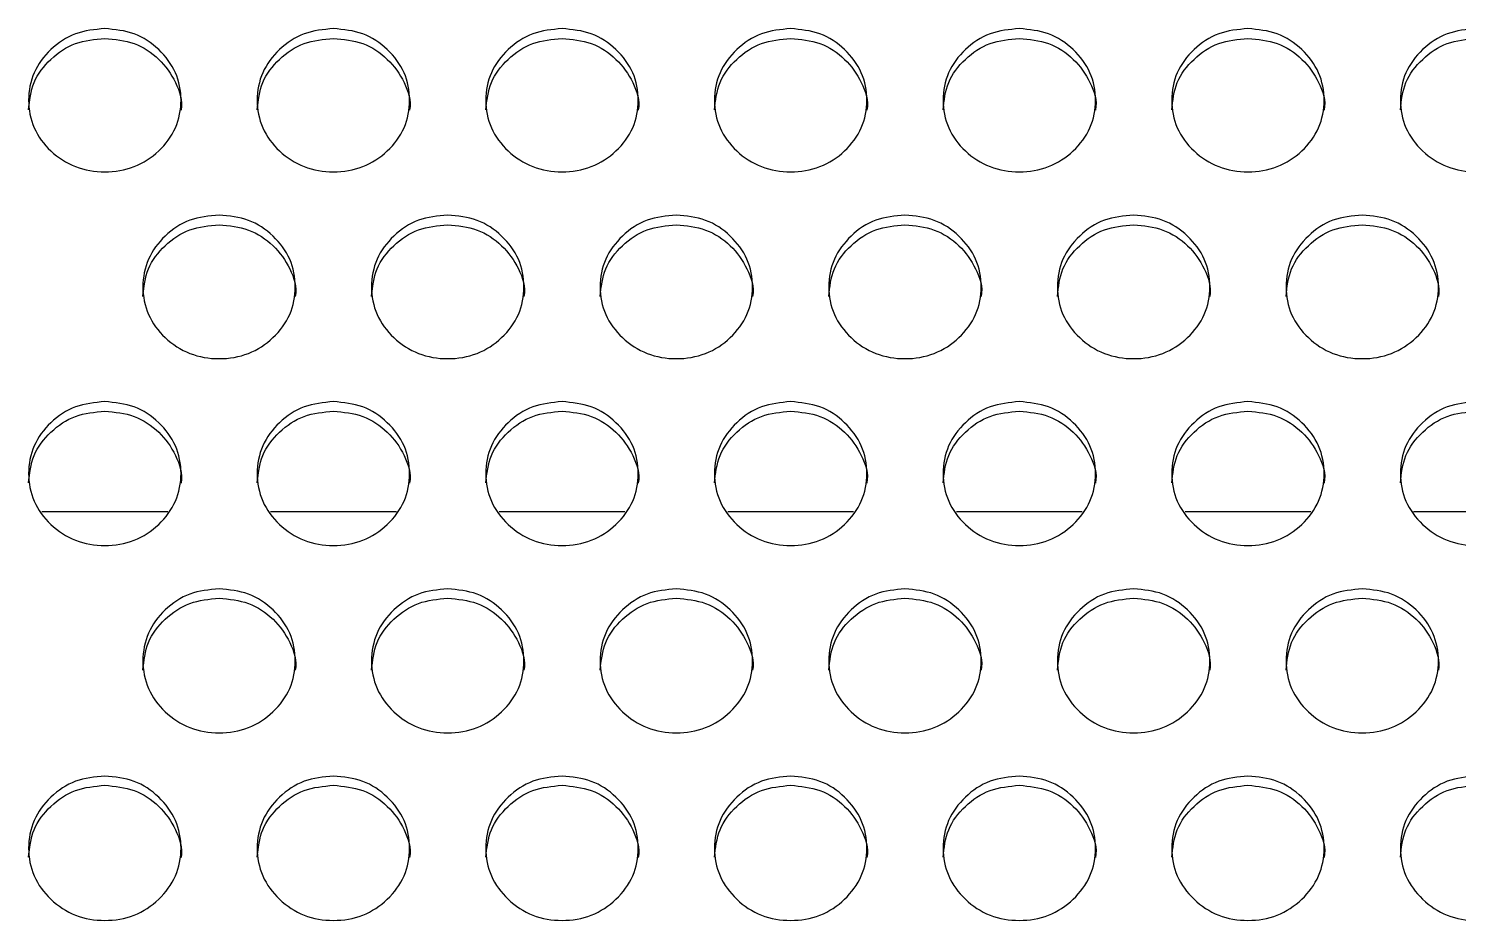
# Model space of a CAD drawing. Header units: millimetres. Extents: x 0.6 to 29.2, y 0.5 to 20.5.
# Drawn here: x 14.641 to 15.142, y 11.804 to 12.116 of the extents above; entities that cross this region are included whole.
import ezdxf

# ---------------------------------------------------------------- set-up
doc = ezdxf.new("R2010")
doc.units = ezdxf.units.MM

msp = doc.modelspace()

# ---------------------------------------------------------------- linework, layer by layer
for p, q in [((14.69003, 11.94654), (14.646, 11.94654)), ((14.77003, 11.94654), (14.726, 11.94654)), ((14.85003, 11.94654), (14.806, 11.94654)), ((14.93003, 11.94654), (14.886, 11.94654)), ((15.01003, 11.94654), (14.966, 11.94654)), ((15.09003, 11.94654), (15.046, 11.94654)), ((15.17003, 11.94654), (15.126, 11.94654))]:
    msp.add_line(p, q)
for points, knots in [([(14.66802, 12.11568), (14.67153, 12.11534), (14.67855, 12.11466), (14.68731, 12.10871), (14.69344, 12.10052), (14.6953, 12.09061), (14.69344, 12.08071), (14.68731, 12.07246), (14.67855, 12.06669), (14.66802, 12.06494), (14.65748, 12.06669), (14.64872, 12.07246), (14.64259, 12.08071), (14.64073, 12.09061), (14.64259, 12.10053), (14.64872, 12.10871), (14.65748, 12.11468), (14.66451, 12.11535), (14.66802, 12.11568)], [0, 0, 0, 0, 0.062528, 0.124991, 0.187437, 0.249996, 0.312448, 0.375004, 0.437456, 0.500008, 0.562452, 0.625016, 0.68746, 0.75002, 0.81247, 0.875028, 0.937563, 1, 1, 1, 1]), ([(14.74802, 12.11568), (14.75153, 12.11534), (14.75855, 12.11466), (14.76731, 12.10871), (14.77344, 12.10052), (14.7753, 12.09061), (14.77344, 12.08071), (14.76731, 12.07246), (14.75855, 12.06669), (14.74802, 12.06494), (14.73748, 12.06669), (14.72872, 12.07246), (14.72259, 12.08071), (14.72073, 12.09061), (14.72259, 12.10053), (14.72872, 12.10871), (14.73748, 12.11468), (14.74451, 12.11535), (14.74802, 12.11568)], [0, 0, 0, 0, 0.062528, 0.124991, 0.187437, 0.249996, 0.312448, 0.375004, 0.437456, 0.500008, 0.562452, 0.625015, 0.68746, 0.75002, 0.81247, 0.875028, 0.937564, 1, 1, 1, 1]), ([(14.82802, 12.11568), (14.83153, 12.11534), (14.83855, 12.11466), (14.84731, 12.10871), (14.85344, 12.10052), (14.8553, 12.09061), (14.85344, 12.08071), (14.84731, 12.07246), (14.83855, 12.06669), (14.82802, 12.06494), (14.81748, 12.06669), (14.80872, 12.07246), (14.80259, 12.08071), (14.80073, 12.09061), (14.80259, 12.10053), (14.80872, 12.10871), (14.81748, 12.11468), (14.82451, 12.11535), (14.82802, 12.11568)], [0, 0, 0, 0, 0.062528, 0.12499, 0.187437, 0.249996, 0.312447, 0.375003, 0.437455, 0.500007, 0.56245, 0.625014, 0.687459, 0.750019, 0.812469, 0.875027, 0.937563, 1, 1, 1, 1]), ([(14.90802, 12.11568), (14.91153, 12.11534), (14.91855, 12.11466), (14.92731, 12.10871), (14.93344, 12.10052), (14.9353, 12.09061), (14.93344, 12.08071), (14.92731, 12.07246), (14.91855, 12.06669), (14.90802, 12.06494), (14.89748, 12.06669), (14.88872, 12.07246), (14.88259, 12.08071), (14.88073, 12.09061), (14.88259, 12.10053), (14.88872, 12.10871), (14.89748, 12.11468), (14.90451, 12.11535), (14.90802, 12.11568)], [0, 0, 0, 0, 0.062528, 0.12499, 0.187437, 0.249996, 0.312447, 0.375003, 0.437456, 0.500008, 0.562451, 0.625015, 0.687459, 0.750019, 0.812469, 0.875027, 0.937563, 1, 1, 1, 1]), ([(14.98802, 12.11568), (14.99153, 12.11534), (14.99855, 12.11466), (15.00731, 12.10871), (15.01344, 12.10052), (15.0153, 12.09061), (15.01344, 12.08071), (15.00731, 12.07246), (14.99855, 12.06669), (14.98802, 12.06494), (14.97748, 12.06669), (14.96872, 12.07246), (14.96259, 12.08071), (14.96073, 12.09061), (14.96259, 12.10053), (14.96872, 12.10871), (14.97748, 12.11468), (14.98451, 12.11535), (14.98802, 12.11568)], [0, 0, 0, 0, 0.062528, 0.1249899, 0.1874369, 0.2499957, 0.3124475, 0.3750029, 0.4374548, 0.5000068, 0.5624508, 0.6250149, 0.6874596, 0.7500192, 0.8124695, 0.8750272, 0.9375629, 1, 1, 1, 1]), ([(15.06802, 12.11568), (15.07153, 12.11534), (15.07855, 12.11466), (15.08731, 12.10871), (15.09344, 12.10052), (15.0953, 12.09061), (15.09344, 12.08071), (15.08731, 12.07246), (15.07855, 12.06669), (15.06802, 12.06494), (15.05748, 12.06669), (15.04872, 12.07246), (15.04259, 12.08071), (15.04073, 12.09061), (15.04259, 12.10053), (15.04872, 12.10871), (15.05748, 12.11468), (15.06451, 12.11535), (15.06802, 12.11568)], [0, 0, 0, 0, 0.062528, 0.1249909, 0.1874373, 0.249996, 0.3124476, 0.3750037, 0.4374555, 0.5000075, 0.5624516, 0.6250157, 0.6874597, 0.7500195, 0.8124698, 0.8750281, 0.9375629, 1, 1, 1, 1]), ([(15.14802, 12.11568), (15.15153, 12.11534), (15.15855, 12.11466), (15.16731, 12.10871), (15.17344, 12.10052), (15.1753, 12.09061), (15.17344, 12.08071), (15.16731, 12.07246), (15.15855, 12.06669), (15.14802, 12.06494), (15.13748, 12.06669), (15.12872, 12.07246), (15.12259, 12.08071), (15.12073, 12.09061), (15.12259, 12.10053), (15.12872, 12.10871), (15.13748, 12.11468), (15.14451, 12.11535), (15.14802, 12.11568)], [0, 0, 0, 0, 0.062528, 0.124991, 0.187437, 0.249996, 0.312448, 0.375004, 0.437456, 0.500008, 0.562452, 0.625015, 0.68746, 0.75002, 0.81247, 0.875028, 0.937564, 1, 1, 1, 1]), ([(14.64135, 12.08722), (14.64171, 12.09052), (14.64243, 12.09712), (14.64877, 12.10529), (14.65747, 12.11125), (14.6645, 12.11192), (14.66802, 12.11225)], [0, 0, 0, 0, 0.249419, 0.499739, 0.750039, 1, 1, 1, 1]), ([(14.66802, 12.11225), (14.67152, 12.11191), (14.67853, 12.11124), (14.6874, 12.10528), (14.69313, 12.09715), (14.69535, 12.0904), (14.69468, 12.08719), (14.69468, 12.08718)], [0, 0, 0, 0, 0.250093, 0.499871, 0.749513, 0.999556, 1, 1, 1, 1]), ([(14.72135, 12.08722), (14.72171, 12.09052), (14.72243, 12.09712), (14.72877, 12.10529), (14.73747, 12.11125), (14.7445, 12.11192), (14.74802, 12.11225)], [0, 0, 0, 0, 0.249419, 0.499739, 0.750044, 1, 1, 1, 1]), ([(14.74802, 12.11225), (14.75152, 12.11191), (14.75853, 12.11124), (14.76739, 12.10528), (14.77315, 12.09715), (14.77532, 12.09041), (14.77468, 12.08719), (14.77468, 12.08718)], [0, 0, 0, 0, 0.250093, 0.499871, 0.749514, 0.999557, 1, 1, 1, 1]), ([(14.80135, 12.08722), (14.80171, 12.09052), (14.80243, 12.09712), (14.80877, 12.10529), (14.81747, 12.11125), (14.8245, 12.11192), (14.82802, 12.11225)], [0, 0, 0, 0, 0.249418, 0.499737, 0.75004, 1, 1, 1, 1]), ([(14.82802, 12.11225), (14.83152, 12.11191), (14.83853, 12.11124), (14.84739, 12.10528), (14.85315, 12.09715), (14.85532, 12.09041), (14.85468, 12.08719), (14.85468, 12.08718)], [0, 0, 0, 0, 0.250093, 0.499868, 0.749514, 0.999557, 1, 1, 1, 1]), ([(14.88135, 12.08722), (14.88171, 12.09052), (14.88243, 12.09712), (14.88877, 12.10529), (14.89747, 12.11125), (14.9045, 12.11192), (14.90802, 12.11225)], [0, 0, 0, 0, 0.249418, 0.499737, 0.75004, 1, 1, 1, 1]), ([(14.90802, 12.11225), (14.91152, 12.11191), (14.91853, 12.11124), (14.92739, 12.10528), (14.93315, 12.09715), (14.93532, 12.09041), (14.93468, 12.08719), (14.93468, 12.08718)], [0, 0, 0, 0, 0.250093, 0.499868, 0.749514, 0.999557, 1, 1, 1, 1]), ([(14.96135, 12.08722), (14.96171, 12.09052), (14.96243, 12.09712), (14.96877, 12.10529), (14.97747, 12.11125), (14.9845, 12.11192), (14.98802, 12.11225)], [0, 0, 0, 0, 0.249418, 0.499737, 0.75004, 1, 1, 1, 1]), ([(14.98802, 12.11225), (14.99152, 12.11191), (14.99853, 12.11124), (15.00739, 12.10528), (15.01313, 12.09715), (15.01535, 12.0904), (15.01468, 12.08719), (15.01468, 12.08718)], [0, 0, 0, 0, 0.250093, 0.499867, 0.749513, 0.999556, 1, 1, 1, 1]), ([(15.04135, 12.08722), (15.04171, 12.09052), (15.04243, 12.09712), (15.04877, 12.10529), (15.05747, 12.11125), (15.0645, 12.11192), (15.06802, 12.11225)], [0, 0, 0, 0, 0.249418, 0.49974, 0.75004, 1, 1, 1, 1]), ([(15.06802, 12.11225), (15.07152, 12.11191), (15.07853, 12.11124), (15.0874, 12.10528), (15.09313, 12.09715), (15.09535, 12.0904), (15.09468, 12.08719), (15.09468, 12.08718)], [0, 0, 0, 0, 0.250093, 0.499871, 0.749513, 0.999556, 1, 1, 1, 1]), ([(15.12135, 12.08722), (15.12171, 12.09052), (15.12243, 12.09712), (15.12877, 12.10529), (15.13747, 12.11125), (15.1445, 12.11192), (15.14802, 12.11225)], [0, 0, 0, 0, 0.249419, 0.499739, 0.750044, 1, 1, 1, 1]), ([(14.70802, 12.05041), (14.71153, 12.05007), (14.71855, 12.04939), (14.72731, 12.04343), (14.73344, 12.03523), (14.7353, 12.0253), (14.73344, 12.01537), (14.72731, 12.00711), (14.71855, 12.00133), (14.70802, 11.99957), (14.69748, 12.00133), (14.68872, 12.00711), (14.68259, 12.01538), (14.68073, 12.02529), (14.68259, 12.03523), (14.68872, 12.04343), (14.69748, 12.04941), (14.70451, 12.05008), (14.70802, 12.05041)], [0, 0, 0, 0, 0.062528, 0.124989, 0.187437, 0.249996, 0.312447, 0.375002, 0.437455, 0.500008, 0.562451, 0.625015, 0.68746, 0.750019, 0.81247, 0.875027, 0.937563, 1, 1, 1, 1]), ([(14.78802, 12.05041), (14.79153, 12.05007), (14.79855, 12.04939), (14.80731, 12.04343), (14.81344, 12.03523), (14.8153, 12.0253), (14.81344, 12.01537), (14.80731, 12.00711), (14.79855, 12.00133), (14.78802, 11.99957), (14.77748, 12.00133), (14.76872, 12.00711), (14.76259, 12.01538), (14.76073, 12.02529), (14.76259, 12.03523), (14.76872, 12.04343), (14.77748, 12.04941), (14.78451, 12.05008), (14.78802, 12.05041)], [0, 0, 0, 0, 0.062528, 0.124989, 0.187436, 0.249995, 0.312447, 0.375003, 0.437455, 0.500007, 0.562451, 0.625016, 0.68746, 0.75002, 0.81247, 0.875027, 0.937563, 1, 1, 1, 1]), ([(14.86802, 12.05041), (14.87153, 12.05007), (14.87855, 12.04939), (14.88731, 12.04343), (14.89344, 12.03523), (14.8953, 12.0253), (14.89344, 12.01537), (14.88731, 12.00711), (14.87855, 12.00133), (14.86802, 11.99957), (14.85748, 12.00133), (14.84872, 12.00711), (14.84259, 12.01538), (14.84073, 12.02529), (14.84259, 12.03523), (14.84872, 12.04343), (14.85748, 12.04941), (14.86451, 12.05008), (14.86802, 12.05041)], [0, 0, 0, 0, 0.062528, 0.12499, 0.187437, 0.249996, 0.312448, 0.375003, 0.437456, 0.500008, 0.562452, 0.625016, 0.68746, 0.75002, 0.812471, 0.875028, 0.937563, 1, 1, 1, 1]), ([(14.94802, 12.05041), (14.95153, 12.05007), (14.95855, 12.04939), (14.96731, 12.04343), (14.97344, 12.03523), (14.9753, 12.0253), (14.97344, 12.01537), (14.96731, 12.00711), (14.95855, 12.00133), (14.94802, 11.99957), (14.93748, 12.00133), (14.92872, 12.00711), (14.92259, 12.01538), (14.92073, 12.02529), (14.92259, 12.03523), (14.92872, 12.04343), (14.93748, 12.04941), (14.94451, 12.05008), (14.94802, 12.05041)], [0, 0, 0, 0, 0.0625282, 0.1249902, 0.1874371, 0.2499961, 0.3124478, 0.3750036, 0.4374558, 0.5000081, 0.5624524, 0.6250158, 0.6874602, 0.7500201, 0.812471, 0.8750279, 0.937564, 1, 1, 1, 1]), ([(15.02802, 12.05041), (15.03153, 12.05007), (15.03855, 12.04939), (15.04731, 12.04343), (15.05344, 12.03523), (15.0553, 12.0253), (15.05344, 12.01537), (15.04731, 12.00711), (15.03855, 12.00133), (15.02802, 11.99957), (15.01748, 12.00133), (15.00872, 12.00711), (15.00259, 12.01538), (15.00073, 12.02529), (15.00259, 12.03523), (15.00872, 12.04343), (15.01748, 12.04941), (15.02451, 12.05008), (15.02802, 12.05041)], [0, 0, 0, 0, 0.062528, 0.124989, 0.187437, 0.249995, 0.312447, 0.375002, 0.437455, 0.500007, 0.562452, 0.625015, 0.687459, 0.750019, 0.81247, 0.875027, 0.937563, 1, 1, 1, 1]), ([(15.10802, 12.05041), (15.11153, 12.05007), (15.11855, 12.04939), (15.12731, 12.04343), (15.13344, 12.03523), (15.1353, 12.0253), (15.13344, 12.01537), (15.12731, 12.00711), (15.11855, 12.00133), (15.10802, 11.99957), (15.09748, 12.00133), (15.08872, 12.00711), (15.08259, 12.01538), (15.08073, 12.02529), (15.08259, 12.03523), (15.08872, 12.04343), (15.09748, 12.04941), (15.10451, 12.05008), (15.10802, 12.05041)], [0, 0, 0, 0, 0.062528, 0.124989, 0.187437, 0.249996, 0.312447, 0.375002, 0.437455, 0.500008, 0.562451, 0.625015, 0.68746, 0.750019, 0.81247, 0.875027, 0.937563, 1, 1, 1, 1]), ([(14.68135, 12.02196), (14.68171, 12.02526), (14.68243, 12.03187), (14.68877, 12.04006), (14.69747, 12.04603), (14.7045, 12.0467), (14.70802, 12.04703)], [0, 0, 0, 0, 0.249419, 0.499738, 0.75004, 1, 1, 1, 1]), ([(14.70802, 12.04703), (14.71152, 12.04669), (14.71853, 12.04601), (14.72739, 12.04004), (14.73315, 12.0319), (14.73532, 12.02515), (14.73468, 12.02192), (14.73468, 12.02192)], [0, 0, 0, 0, 0.250093, 0.499868, 0.749515, 0.999558, 1, 1, 1, 1]), ([(14.76135, 12.02196), (14.76171, 12.02526), (14.76243, 12.03187), (14.76877, 12.04006), (14.77747, 12.04603), (14.7845, 12.0467), (14.78802, 12.04703)], [0, 0, 0, 0, 0.249419, 0.499738, 0.75004, 1, 1, 1, 1]), ([(14.78802, 12.04703), (14.79152, 12.04669), (14.79853, 12.04601), (14.8074, 12.04004), (14.81313, 12.0319), (14.81536, 12.02515), (14.81468, 12.02192), (14.81468, 12.02192)], [0, 0, 0, 0, 0.250093, 0.499867, 0.749514, 0.999558, 1, 1, 1, 1]), ([(14.84135, 12.02196), (14.84171, 12.02526), (14.84243, 12.03187), (14.84877, 12.04006), (14.85747, 12.04603), (14.8645, 12.0467), (14.86802, 12.04703)], [0, 0, 0, 0, 0.24942, 0.49974, 0.750039, 1, 1, 1, 1]), ([(14.86802, 12.04703), (14.87152, 12.04669), (14.87853, 12.04601), (14.8874, 12.04004), (14.89313, 12.0319), (14.89536, 12.02515), (14.89468, 12.02192), (14.89468, 12.02192)], [0, 0, 0, 0, 0.250092, 0.49987, 0.749514, 0.999558, 1, 1, 1, 1]), ([(14.92135, 12.02196), (14.92171, 12.02526), (14.92243, 12.03187), (14.92877, 12.04006), (14.93747, 12.04603), (14.9445, 12.0467), (14.94802, 12.04703)], [0, 0, 0, 0, 0.24942, 0.49974, 0.750044, 1, 1, 1, 1]), ([(14.94802, 12.04703), (14.95152, 12.04669), (14.95853, 12.04601), (14.96739, 12.04004), (14.97315, 12.0319), (14.97532, 12.02515), (14.97468, 12.02192), (14.97468, 12.02192)], [0, 0, 0, 0, 0.250093, 0.499871, 0.749515, 0.999559, 1, 1, 1, 1]), ([(15.00135, 12.02196), (15.00171, 12.02526), (15.00243, 12.03187), (15.00877, 12.04006), (15.01747, 12.04603), (15.0245, 12.0467), (15.02802, 12.04703)], [0, 0, 0, 0, 0.249419, 0.499738, 0.75004, 1, 1, 1, 1]), ([(15.02802, 12.04703), (15.03152, 12.04669), (15.03853, 12.04601), (15.04739, 12.04004), (15.05315, 12.0319), (15.05532, 12.02515), (15.05468, 12.02192), (15.05468, 12.02192)], [0, 0, 0, 0, 0.250093, 0.499868, 0.749515, 0.999558, 1, 1, 1, 1]), ([(15.08135, 12.02196), (15.08171, 12.02526), (15.08243, 12.03187), (15.08877, 12.04006), (15.09747, 12.04603), (15.1045, 12.0467), (15.10802, 12.04703)], [0, 0, 0, 0, 0.249419, 0.499738, 0.75004, 1, 1, 1, 1]), ([(15.10802, 12.04703), (15.11152, 12.04669), (15.11853, 12.04601), (15.12739, 12.04004), (15.13315, 12.0319), (15.13532, 12.02515), (15.13468, 12.02192), (15.13468, 12.02192)], [0, 0, 0, 0, 0.250093, 0.499868, 0.749515, 0.999558, 1, 1, 1, 1]), ([(14.66802, 11.98512), (14.67153, 11.98478), (14.67855, 11.98409), (14.68731, 11.97812), (14.69344, 11.96991), (14.6953, 11.95996), (14.69344, 11.95002), (14.68731, 11.94174), (14.67855, 11.93595), (14.66802, 11.93419), (14.65748, 11.93595), (14.64872, 11.94174), (14.64259, 11.95002), (14.64073, 11.95995), (14.64259, 11.96991), (14.64872, 11.97812), (14.65748, 11.98411), (14.66451, 11.98478), (14.66802, 11.98512)], [0, 0, 0, 0, 0.062528, 0.124991, 0.187437, 0.249996, 0.312448, 0.375004, 0.437456, 0.500008, 0.562453, 0.625017, 0.687461, 0.75002, 0.812471, 0.875028, 0.937563, 1, 1, 1, 1]), ([(14.74802, 11.98512), (14.75153, 11.98478), (14.75855, 11.98409), (14.76731, 11.97812), (14.77344, 11.96991), (14.7753, 11.95996), (14.77344, 11.95002), (14.76731, 11.94174), (14.75855, 11.93595), (14.74802, 11.93419), (14.73748, 11.93595), (14.72872, 11.94174), (14.72259, 11.95002), (14.72073, 11.95995), (14.72259, 11.96991), (14.72872, 11.97812), (14.73748, 11.98411), (14.74451, 11.98478), (14.74802, 11.98512)], [0, 0, 0, 0, 0.0625282, 0.1249907, 0.1874369, 0.2499963, 0.3124483, 0.375004, 0.4374565, 0.5000086, 0.562453, 0.6250162, 0.6874607, 0.7500202, 0.8124707, 0.8750279, 0.9375638, 1, 1, 1, 1]), ([(14.82802, 11.98512), (14.83153, 11.98478), (14.83855, 11.98409), (14.84731, 11.97812), (14.85344, 11.96991), (14.8553, 11.95996), (14.85344, 11.95002), (14.84731, 11.94174), (14.83855, 11.93595), (14.82802, 11.93419), (14.81748, 11.93595), (14.80872, 11.94174), (14.80259, 11.95002), (14.80073, 11.95995), (14.80259, 11.96991), (14.80872, 11.97812), (14.81748, 11.98411), (14.82451, 11.98478), (14.82802, 11.98512)], [0, 0, 0, 0, 0.062528, 0.12499, 0.187436, 0.249996, 0.312448, 0.375002, 0.437456, 0.500008, 0.562451, 0.625015, 0.68746, 0.750019, 0.81247, 0.875027, 0.937563, 1, 1, 1, 1]), ([(14.90802, 11.98512), (14.91153, 11.98478), (14.91855, 11.98409), (14.92731, 11.97812), (14.93344, 11.96991), (14.9353, 11.95996), (14.93344, 11.95002), (14.92731, 11.94174), (14.91855, 11.93595), (14.90802, 11.93419), (14.89748, 11.93595), (14.88872, 11.94174), (14.88259, 11.95002), (14.88073, 11.95995), (14.88259, 11.96991), (14.88872, 11.97812), (14.89748, 11.98411), (14.90451, 11.98478), (14.90802, 11.98512)], [0, 0, 0, 0, 0.062528, 0.12499, 0.187436, 0.249996, 0.312448, 0.375003, 0.437456, 0.500008, 0.562451, 0.625016, 0.68746, 0.750019, 0.81247, 0.875027, 0.937563, 1, 1, 1, 1]), ([(14.98802, 11.98512), (14.99153, 11.98478), (14.99855, 11.98409), (15.00731, 11.97812), (15.01344, 11.96991), (15.0153, 11.95996), (15.01344, 11.95002), (15.00731, 11.94174), (14.99855, 11.93595), (14.98802, 11.93419), (14.97748, 11.93595), (14.96872, 11.94174), (14.96259, 11.95002), (14.96073, 11.95995), (14.96259, 11.96991), (14.96872, 11.97812), (14.97748, 11.98411), (14.98451, 11.98478), (14.98802, 11.98512)], [0, 0, 0, 0, 0.062528, 0.12499, 0.187436, 0.249996, 0.312448, 0.375003, 0.437455, 0.500007, 0.562452, 0.625016, 0.68746, 0.750019, 0.81247, 0.875027, 0.937563, 1, 1, 1, 1]), ([(15.06802, 11.98512), (15.07153, 11.98478), (15.07855, 11.98409), (15.08731, 11.97812), (15.09344, 11.96991), (15.0953, 11.95996), (15.09344, 11.95002), (15.08731, 11.94174), (15.07855, 11.93595), (15.06802, 11.93419), (15.05748, 11.93595), (15.04872, 11.94174), (15.04259, 11.95002), (15.04073, 11.95995), (15.04259, 11.96991), (15.04872, 11.97812), (15.05748, 11.98411), (15.06451, 11.98478), (15.06802, 11.98512)], [0, 0, 0, 0, 0.062528, 0.124991, 0.187437, 0.249996, 0.312448, 0.375004, 0.437456, 0.500008, 0.562452, 0.625017, 0.68746, 0.75002, 0.81247, 0.875028, 0.937563, 1, 1, 1, 1]), ([(15.14802, 11.98512), (15.15153, 11.98478), (15.15855, 11.98409), (15.16731, 11.97812), (15.17344, 11.96991), (15.1753, 11.95996), (15.17344, 11.95002), (15.16731, 11.94174), (15.15855, 11.93595), (15.14802, 11.93419), (15.13748, 11.93595), (15.12872, 11.94174), (15.12259, 11.95002), (15.12073, 11.95995), (15.12259, 11.96991), (15.12872, 11.97812), (15.13748, 11.98411), (15.14451, 11.98478), (15.14802, 11.98512)], [0, 0, 0, 0, 0.0625282, 0.1249907, 0.1874369, 0.2499963, 0.3124483, 0.375004, 0.4374565, 0.5000086, 0.562453, 0.6250162, 0.6874607, 0.7500202, 0.8124707, 0.8750279, 0.9375638, 1, 1, 1, 1]), ([(14.64135, 11.95667), (14.64171, 11.95997), (14.64243, 11.96659), (14.64877, 11.9748), (14.65747, 11.98078), (14.6645, 11.98145), (14.66802, 11.98179)], [0, 0, 0, 0, 0.249423, 0.499741, 0.750039, 1, 1, 1, 1]), ([(14.66802, 11.98179), (14.67152, 11.98145), (14.67853, 11.98077), (14.68739, 11.97479), (14.69313, 11.96663), (14.69535, 11.95986), (14.69468, 11.95663), (14.69468, 11.95662)], [0, 0, 0, 0, 0.250092, 0.499872, 0.749513, 0.999553, 1, 1, 1, 1]), ([(14.72135, 11.95667), (14.72171, 11.95997), (14.72243, 11.96659), (14.72877, 11.9748), (14.73747, 11.98078), (14.7445, 11.98145), (14.74802, 11.98179)], [0, 0, 0, 0, 0.249423, 0.499742, 0.750044, 1, 1, 1, 1]), ([(14.74802, 11.98179), (14.75152, 11.98145), (14.75853, 11.98077), (14.76739, 11.97479), (14.77315, 11.96663), (14.77531, 11.95987), (14.77468, 11.95663), (14.77468, 11.95662)], [0, 0, 0, 0, 0.250092, 0.499872, 0.749514, 0.999554, 1, 1, 1, 1]), ([(14.80135, 11.95667), (14.80171, 11.95997), (14.80243, 11.96659), (14.80877, 11.9748), (14.81747, 11.98078), (14.8245, 11.98145), (14.82802, 11.98179)], [0, 0, 0, 0, 0.249422, 0.499739, 0.75004, 1, 1, 1, 1]), ([(14.82802, 11.98179), (14.83152, 11.98145), (14.83853, 11.98077), (14.84739, 11.97479), (14.85315, 11.96663), (14.85531, 11.95987), (14.85468, 11.95663), (14.85468, 11.95662)], [0, 0, 0, 0, 0.250093, 0.499869, 0.749514, 0.999554, 1, 1, 1, 1]), ([(14.88135, 11.95667), (14.88171, 11.95997), (14.88243, 11.96659), (14.88877, 11.9748), (14.89747, 11.98078), (14.9045, 11.98145), (14.90802, 11.98179)], [0, 0, 0, 0, 0.249422, 0.499739, 0.75004, 1, 1, 1, 1]), ([(14.90802, 11.98179), (14.91152, 11.98145), (14.91853, 11.98077), (14.92739, 11.97479), (14.93315, 11.96663), (14.93531, 11.95987), (14.93468, 11.95663), (14.93468, 11.95662)], [0, 0, 0, 0, 0.250093, 0.499869, 0.749514, 0.999554, 1, 1, 1, 1]), ([(14.96135, 11.95667), (14.96171, 11.95997), (14.96243, 11.96659), (14.96877, 11.9748), (14.97747, 11.98078), (14.9845, 11.98145), (14.98802, 11.98179)], [0, 0, 0, 0, 0.249422, 0.499739, 0.75004, 1, 1, 1, 1]), ([(14.98802, 11.98179), (14.99152, 11.98145), (14.99853, 11.98077), (15.00739, 11.97479), (15.01313, 11.96663), (15.01535, 11.95986), (15.01468, 11.95663), (15.01468, 11.95662)], [0, 0, 0, 0, 0.250092, 0.499868, 0.749513, 0.999553, 1, 1, 1, 1]), ([(15.04135, 11.95667), (15.04171, 11.95997), (15.04243, 11.96659), (15.04877, 11.9748), (15.05747, 11.98078), (15.0645, 11.98145), (15.06802, 11.98179)], [0, 0, 0, 0, 0.249422, 0.499743, 0.75004, 1, 1, 1, 1]), ([(15.06802, 11.98179), (15.07152, 11.98145), (15.07853, 11.98077), (15.08739, 11.97479), (15.09313, 11.96663), (15.09535, 11.95986), (15.09468, 11.95663), (15.09468, 11.95662)], [0, 0, 0, 0, 0.250092, 0.499872, 0.749513, 0.999553, 1, 1, 1, 1]), ([(15.12135, 11.95667), (15.12171, 11.95997), (15.12243, 11.96659), (15.12877, 11.9748), (15.13747, 11.98078), (15.1445, 11.98145), (15.14802, 11.98179)], [0, 0, 0, 0, 0.249423, 0.499742, 0.750044, 1, 1, 1, 1]), ([(14.70802, 11.91961), (14.71153, 11.91927), (14.71855, 11.91858), (14.72731, 11.9126), (14.73344, 11.90437), (14.7353, 11.8944), (14.73344, 11.88444), (14.72731, 11.87615), (14.71855, 11.87035), (14.70802, 11.86858), (14.69748, 11.87035), (14.68872, 11.87615), (14.68259, 11.88444), (14.68073, 11.8944), (14.68259, 11.90437), (14.68872, 11.9126), (14.69748, 11.9186), (14.70451, 11.91927), (14.70802, 11.91961)], [0, 0, 0, 0, 0.062528, 0.12499, 0.187436, 0.249995, 0.312447, 0.375003, 0.437456, 0.500008, 0.562451, 0.625015, 0.68746, 0.750019, 0.812469, 0.875027, 0.937563, 1, 1, 1, 1]), ([(14.78802, 11.91961), (14.79153, 11.91927), (14.79855, 11.91858), (14.80731, 11.9126), (14.81344, 11.90437), (14.8153, 11.8944), (14.81344, 11.88444), (14.80731, 11.87615), (14.79855, 11.87035), (14.78802, 11.86858), (14.77748, 11.87035), (14.76872, 11.87615), (14.76259, 11.88444), (14.76073, 11.8944), (14.76259, 11.90437), (14.76872, 11.9126), (14.77748, 11.9186), (14.78451, 11.91927), (14.78802, 11.91961)], [0, 0, 0, 0, 0.0625282, 0.1249897, 0.1874362, 0.2499949, 0.3124465, 0.3750032, 0.4374551, 0.5000071, 0.5624512, 0.6250151, 0.6874604, 0.7500195, 0.8124692, 0.8750268, 0.9375629, 1, 1, 1, 1]), ([(14.86802, 11.91961), (14.87153, 11.91927), (14.87855, 11.91858), (14.88731, 11.9126), (14.89344, 11.90437), (14.8953, 11.8944), (14.89344, 11.88444), (14.88731, 11.87615), (14.87855, 11.87035), (14.86802, 11.86858), (14.85748, 11.87035), (14.84872, 11.87615), (14.84259, 11.88444), (14.84073, 11.8944), (14.84259, 11.90437), (14.84872, 11.9126), (14.85748, 11.9186), (14.86451, 11.91927), (14.86802, 11.91961)], [0, 0, 0, 0, 0.0625282, 0.1249908, 0.1874367, 0.2499955, 0.3124471, 0.3750038, 0.4374558, 0.5000078, 0.562452, 0.625016, 0.6874606, 0.7500201, 0.81247, 0.8750277, 0.9375628, 1, 1, 1, 1]), ([(14.94802, 11.91961), (14.95153, 11.91927), (14.95855, 11.91858), (14.96731, 11.9126), (14.97344, 11.90437), (14.9753, 11.8944), (14.97344, 11.88444), (14.96731, 11.87615), (14.95855, 11.87035), (14.94802, 11.86858), (14.93748, 11.87035), (14.92872, 11.87615), (14.92259, 11.88444), (14.92073, 11.8944), (14.92259, 11.90437), (14.92872, 11.9126), (14.93748, 11.9186), (14.94451, 11.91927), (14.94802, 11.91961)], [0, 0, 0, 0, 0.062528, 0.124991, 0.187437, 0.249996, 0.312447, 0.375004, 0.437456, 0.500008, 0.562452, 0.625015, 0.687461, 0.75002, 0.81247, 0.875028, 0.937564, 1, 1, 1, 1]), ([(15.02802, 11.91961), (15.03153, 11.91927), (15.03855, 11.91858), (15.04731, 11.9126), (15.05344, 11.90437), (15.0553, 11.8944), (15.05344, 11.88444), (15.04731, 11.87615), (15.03855, 11.87035), (15.02802, 11.86858), (15.01748, 11.87035), (15.00872, 11.87615), (15.00259, 11.88444), (15.00073, 11.8944), (15.00259, 11.90437), (15.00872, 11.9126), (15.01748, 11.9186), (15.02451, 11.91927), (15.02802, 11.91961)], [0, 0, 0, 0, 0.062528, 0.12499, 0.187436, 0.249995, 0.312446, 0.375002, 0.437455, 0.500007, 0.562452, 0.625015, 0.68746, 0.750019, 0.812469, 0.875027, 0.937563, 1, 1, 1, 1]), ([(15.10802, 11.91961), (15.11153, 11.91927), (15.11855, 11.91858), (15.12731, 11.9126), (15.13344, 11.90437), (15.1353, 11.8944), (15.13344, 11.88444), (15.12731, 11.87615), (15.11855, 11.87035), (15.10802, 11.86858), (15.09748, 11.87035), (15.08872, 11.87615), (15.08259, 11.88444), (15.08073, 11.8944), (15.08259, 11.90437), (15.08872, 11.9126), (15.09748, 11.9186), (15.10451, 11.91927), (15.10802, 11.91961)], [0, 0, 0, 0, 0.062528, 0.12499, 0.187436, 0.249995, 0.312447, 0.375003, 0.437456, 0.500008, 0.562451, 0.625015, 0.68746, 0.750019, 0.812469, 0.875027, 0.937563, 1, 1, 1, 1]), ([(14.68135, 11.89116), (14.68171, 11.89447), (14.68243, 11.90111), (14.68877, 11.90932), (14.69747, 11.91532), (14.7045, 11.91599), (14.70802, 11.91633)], [0, 0, 0, 0, 0.249418, 0.499737, 0.75004, 1, 1, 1, 1]), ([(14.70802, 11.91633), (14.71152, 11.91599), (14.71853, 11.9153), (14.72739, 11.90931), (14.73315, 11.90114), (14.73532, 11.89435), (14.73468, 11.89112), (14.73468, 11.89112)], [0, 0, 0, 0, 0.250094, 0.499867, 0.749514, 0.999558, 1, 1, 1, 1]), ([(14.76135, 11.89116), (14.76171, 11.89447), (14.76243, 11.90111), (14.76877, 11.90932), (14.77747, 11.91532), (14.7845, 11.91599), (14.78802, 11.91633)], [0, 0, 0, 0, 0.249418, 0.499737, 0.75004, 1, 1, 1, 1]), ([(14.78802, 11.91633), (14.79152, 11.91599), (14.79853, 11.9153), (14.8074, 11.90931), (14.81313, 11.90115), (14.81536, 11.89435), (14.81468, 11.89112), (14.81468, 11.89112)], [0, 0, 0, 0, 0.250094, 0.499866, 0.749513, 0.999558, 1, 1, 1, 1]), ([(14.84135, 11.89116), (14.84171, 11.89447), (14.84243, 11.90111), (14.84877, 11.90932), (14.85747, 11.91532), (14.8645, 11.91599), (14.86802, 11.91633)], [0, 0, 0, 0, 0.24942, 0.49974, 0.750039, 1, 1, 1, 1]), ([(14.86802, 11.91633), (14.87152, 11.91599), (14.87853, 11.9153), (14.8874, 11.90931), (14.89313, 11.90115), (14.89536, 11.89435), (14.89468, 11.89112), (14.89468, 11.89112)], [0, 0, 0, 0, 0.250094, 0.499869, 0.749513, 0.999558, 1, 1, 1, 1]), ([(14.92135, 11.89116), (14.92171, 11.89447), (14.92243, 11.90111), (14.92877, 11.90932), (14.93747, 11.91532), (14.9445, 11.91599), (14.94802, 11.91633)], [0, 0, 0, 0, 0.249419, 0.499739, 0.750043, 1, 1, 1, 1]), ([(14.94802, 11.91633), (14.95152, 11.91599), (14.95853, 11.9153), (14.96739, 11.90931), (14.97315, 11.90114), (14.97532, 11.89435), (14.97468, 11.89112), (14.97468, 11.89112)], [0, 0, 0, 0, 0.250094, 0.49987, 0.749514, 0.999558, 1, 1, 1, 1]), ([(15.00135, 11.89116), (15.00171, 11.89447), (15.00243, 11.90111), (15.00877, 11.90932), (15.01747, 11.91532), (15.0245, 11.91599), (15.02802, 11.91633)], [0, 0, 0, 0, 0.249418, 0.499737, 0.75004, 1, 1, 1, 1]), ([(15.02802, 11.91633), (15.03152, 11.91599), (15.03853, 11.9153), (15.04739, 11.90931), (15.05315, 11.90114), (15.05532, 11.89435), (15.05468, 11.89112), (15.05468, 11.89112)], [0, 0, 0, 0, 0.250094, 0.499867, 0.749514, 0.999558, 1, 1, 1, 1]), ([(15.08135, 11.89116), (15.08171, 11.89447), (15.08243, 11.90111), (15.08877, 11.90932), (15.09747, 11.91532), (15.1045, 11.91599), (15.10802, 11.91633)], [0, 0, 0, 0, 0.249418, 0.499737, 0.75004, 1, 1, 1, 1]), ([(15.10802, 11.91633), (15.11152, 11.91599), (15.11853, 11.9153), (15.12739, 11.90931), (15.13315, 11.90114), (15.13532, 11.89435), (15.13468, 11.89112), (15.13468, 11.89112)], [0, 0, 0, 0, 0.250094, 0.499867, 0.749514, 0.999558, 1, 1, 1, 1]), ([(14.66802, 11.85408), (14.67153, 11.85373), (14.67855, 11.85305), (14.68731, 11.84705), (14.69344, 11.83881), (14.6953, 11.82882), (14.69344, 11.81885), (14.68731, 11.81054), (14.67855, 11.80473), (14.66802, 11.80296), (14.65748, 11.80473), (14.64872, 11.81054), (14.64259, 11.81885), (14.64073, 11.82882), (14.64259, 11.83881), (14.64872, 11.84705), (14.65748, 11.85307), (14.66451, 11.85374), (14.66802, 11.85408)], [0, 0, 0, 0, 0.062528, 0.124991, 0.187437, 0.249996, 0.312448, 0.375004, 0.437456, 0.500008, 0.562452, 0.625016, 0.68746, 0.75002, 0.81247, 0.875028, 0.937563, 1, 1, 1, 1]), ([(14.74802, 11.85408), (14.75153, 11.85373), (14.75855, 11.85305), (14.76731, 11.84705), (14.77344, 11.83881), (14.7753, 11.82882), (14.77344, 11.81885), (14.76731, 11.81054), (14.75855, 11.80473), (14.74802, 11.80296), (14.73748, 11.80473), (14.72872, 11.81054), (14.72259, 11.81885), (14.72073, 11.82882), (14.72259, 11.83881), (14.72872, 11.84705), (14.73748, 11.85307), (14.74451, 11.85374), (14.74802, 11.85408)], [0, 0, 0, 0, 0.062528, 0.124991, 0.187437, 0.249996, 0.312448, 0.375004, 0.437456, 0.500008, 0.562452, 0.625016, 0.68746, 0.75002, 0.81247, 0.875028, 0.937564, 1, 1, 1, 1]), ([(14.82802, 11.85408), (14.83153, 11.85373), (14.83855, 11.85305), (14.84731, 11.84705), (14.85344, 11.83881), (14.8553, 11.82882), (14.85344, 11.81885), (14.84731, 11.81054), (14.83855, 11.80473), (14.82802, 11.80296), (14.81748, 11.80473), (14.80872, 11.81054), (14.80259, 11.81885), (14.80073, 11.82882), (14.80259, 11.83881), (14.80872, 11.84705), (14.81748, 11.85307), (14.82451, 11.85374), (14.82802, 11.85408)], [0, 0, 0, 0, 0.0625282, 0.1249899, 0.1874362, 0.2499952, 0.3124474, 0.3750025, 0.4374556, 0.5000076, 0.5624504, 0.6250148, 0.6874595, 0.7500191, 0.8124693, 0.8750266, 0.9375628, 1, 1, 1, 1]), ([(14.90802, 11.85408), (14.91153, 11.85373), (14.91855, 11.85305), (14.92731, 11.84705), (14.93344, 11.83881), (14.9353, 11.82882), (14.93344, 11.81885), (14.92731, 11.81054), (14.91855, 11.80473), (14.90802, 11.80296), (14.89748, 11.80473), (14.88872, 11.81054), (14.88259, 11.81885), (14.88073, 11.82882), (14.88259, 11.83881), (14.88872, 11.84705), (14.89748, 11.85307), (14.90451, 11.85374), (14.90802, 11.85408)], [0, 0, 0, 0, 0.062528, 0.12499, 0.187436, 0.249995, 0.312448, 0.375003, 0.437456, 0.500008, 0.562451, 0.625015, 0.68746, 0.750019, 0.812469, 0.875027, 0.937563, 1, 1, 1, 1]), ([(14.98802, 11.85408), (14.99153, 11.85373), (14.99855, 11.85305), (15.00731, 11.84705), (15.01344, 11.83881), (15.0153, 11.82882), (15.01344, 11.81885), (15.00731, 11.81054), (14.99855, 11.80473), (14.98802, 11.80296), (14.97748, 11.80473), (14.96872, 11.81054), (14.96259, 11.81885), (14.96073, 11.82882), (14.96259, 11.83881), (14.96872, 11.84705), (14.97748, 11.85307), (14.98451, 11.85374), (14.98802, 11.85408)], [0, 0, 0, 0, 0.062528, 0.12499, 0.187436, 0.249995, 0.312448, 0.375003, 0.437455, 0.500007, 0.562451, 0.625015, 0.68746, 0.750019, 0.812469, 0.875027, 0.937563, 1, 1, 1, 1]), ([(15.06802, 11.85408), (15.07153, 11.85373), (15.07855, 11.85305), (15.08731, 11.84705), (15.09344, 11.83881), (15.0953, 11.82882), (15.09344, 11.81885), (15.08731, 11.81054), (15.07855, 11.80473), (15.06802, 11.80296), (15.05748, 11.80473), (15.04872, 11.81054), (15.04259, 11.81885), (15.04073, 11.82882), (15.04259, 11.83881), (15.04872, 11.84705), (15.05748, 11.85307), (15.06451, 11.85374), (15.06802, 11.85408)], [0, 0, 0, 0, 0.062528, 0.124991, 0.187437, 0.249996, 0.312448, 0.375004, 0.437456, 0.500008, 0.562452, 0.625016, 0.68746, 0.75002, 0.81247, 0.875028, 0.937563, 1, 1, 1, 1]), ([(15.14802, 11.85408), (15.15153, 11.85373), (15.15855, 11.85305), (15.16731, 11.84705), (15.17344, 11.83881), (15.1753, 11.82882), (15.17344, 11.81885), (15.16731, 11.81054), (15.15855, 11.80473), (15.14802, 11.80296), (15.13748, 11.80473), (15.12872, 11.81054), (15.12259, 11.81885), (15.12073, 11.82882), (15.12259, 11.83881), (15.12872, 11.84705), (15.13748, 11.85307), (15.14451, 11.85374), (15.14802, 11.85408)], [0, 0, 0, 0, 0.062528, 0.124991, 0.187437, 0.249996, 0.312448, 0.375004, 0.437456, 0.500008, 0.562452, 0.625016, 0.68746, 0.75002, 0.81247, 0.875028, 0.937564, 1, 1, 1, 1]), ([(14.64135, 11.82563), (14.64171, 11.82895), (14.64243, 11.8356), (14.64877, 11.84383), (14.65747, 11.84984), (14.6645, 11.85051), (14.66802, 11.85084)], [0, 0, 0, 0, 0.249417, 0.49974, 0.750039, 1, 1, 1, 1]), ([(14.66802, 11.85084), (14.67152, 11.8505), (14.67853, 11.84982), (14.68739, 11.84382), (14.69313, 11.83563), (14.69535, 11.82884), (14.69468, 11.82559), (14.69468, 11.82559)], [0, 0, 0, 0, 0.250093, 0.499871, 0.749515, 0.999555, 1, 1, 1, 1]), ([(14.72135, 11.82563), (14.72171, 11.82895), (14.72243, 11.8356), (14.72877, 11.84383), (14.73747, 11.84984), (14.7445, 11.85051), (14.74802, 11.85084)], [0, 0, 0, 0, 0.249418, 0.499741, 0.750044, 1, 1, 1, 1]), ([(14.74802, 11.85084), (14.75152, 11.8505), (14.75853, 11.84982), (14.76739, 11.84382), (14.77315, 11.83563), (14.77532, 11.82884), (14.77468, 11.82559), (14.77468, 11.82559)], [0, 0, 0, 0, 0.2500928, 0.4998711, 0.7495158, 0.9995556, 1, 1, 1, 1]), ([(14.80135, 11.82563), (14.80171, 11.82895), (14.80243, 11.8356), (14.80877, 11.84383), (14.81747, 11.84984), (14.8245, 11.85051), (14.82802, 11.85084)], [0, 0, 0, 0, 0.2494165, 0.4997385, 0.7500405, 1, 1, 1, 1]), ([(14.82802, 11.85084), (14.83152, 11.8505), (14.83853, 11.84982), (14.84739, 11.84382), (14.85315, 11.83563), (14.85532, 11.82884), (14.85468, 11.82559), (14.85468, 11.82559)], [0, 0, 0, 0, 0.250093, 0.499868, 0.749516, 0.999556, 1, 1, 1, 1]), ([(14.88135, 11.82563), (14.88171, 11.82895), (14.88243, 11.8356), (14.88877, 11.84383), (14.89747, 11.84984), (14.9045, 11.85051), (14.90802, 11.85084)], [0, 0, 0, 0, 0.2494165, 0.4997385, 0.7500405, 1, 1, 1, 1]), ([(14.90802, 11.85084), (14.91152, 11.8505), (14.91853, 11.84982), (14.92739, 11.84382), (14.93315, 11.83563), (14.93532, 11.82884), (14.93468, 11.82559), (14.93468, 11.82559)], [0, 0, 0, 0, 0.250093, 0.499868, 0.749516, 0.999556, 1, 1, 1, 1]), ([(14.96135, 11.82563), (14.96171, 11.82895), (14.96243, 11.8356), (14.96877, 11.84383), (14.97747, 11.84984), (14.9845, 11.85051), (14.98802, 11.85084)], [0, 0, 0, 0, 0.2494165, 0.4997385, 0.7500405, 1, 1, 1, 1]), ([(14.98802, 11.85084), (14.99152, 11.8505), (14.99853, 11.84982), (15.00739, 11.84382), (15.01313, 11.83563), (15.01535, 11.82884), (15.01468, 11.82559), (15.01468, 11.82559)], [0, 0, 0, 0, 0.250093, 0.499867, 0.749515, 0.999555, 1, 1, 1, 1]), ([(15.04135, 11.82563), (15.04171, 11.82895), (15.04243, 11.8356), (15.04877, 11.84383), (15.05747, 11.84984), (15.0645, 11.85051), (15.06802, 11.85084)], [0, 0, 0, 0, 0.249417, 0.499742, 0.75004, 1, 1, 1, 1]), ([(15.06802, 11.85084), (15.07152, 11.8505), (15.07853, 11.84982), (15.08739, 11.84382), (15.09313, 11.83563), (15.09535, 11.82884), (15.09468, 11.82559), (15.09468, 11.82559)], [0, 0, 0, 0, 0.250093, 0.499871, 0.749515, 0.999555, 1, 1, 1, 1]), ([(15.12135, 11.82563), (15.12171, 11.82895), (15.12243, 11.8356), (15.12877, 11.84383), (15.13747, 11.84984), (15.1445, 11.85051), (15.14802, 11.85084)], [0, 0, 0, 0, 0.249418, 0.499741, 0.750044, 1, 1, 1, 1])]:
    msp.add_open_spline(points, degree=3, knots=knots)

doc.saveas('drawing.dxf')
